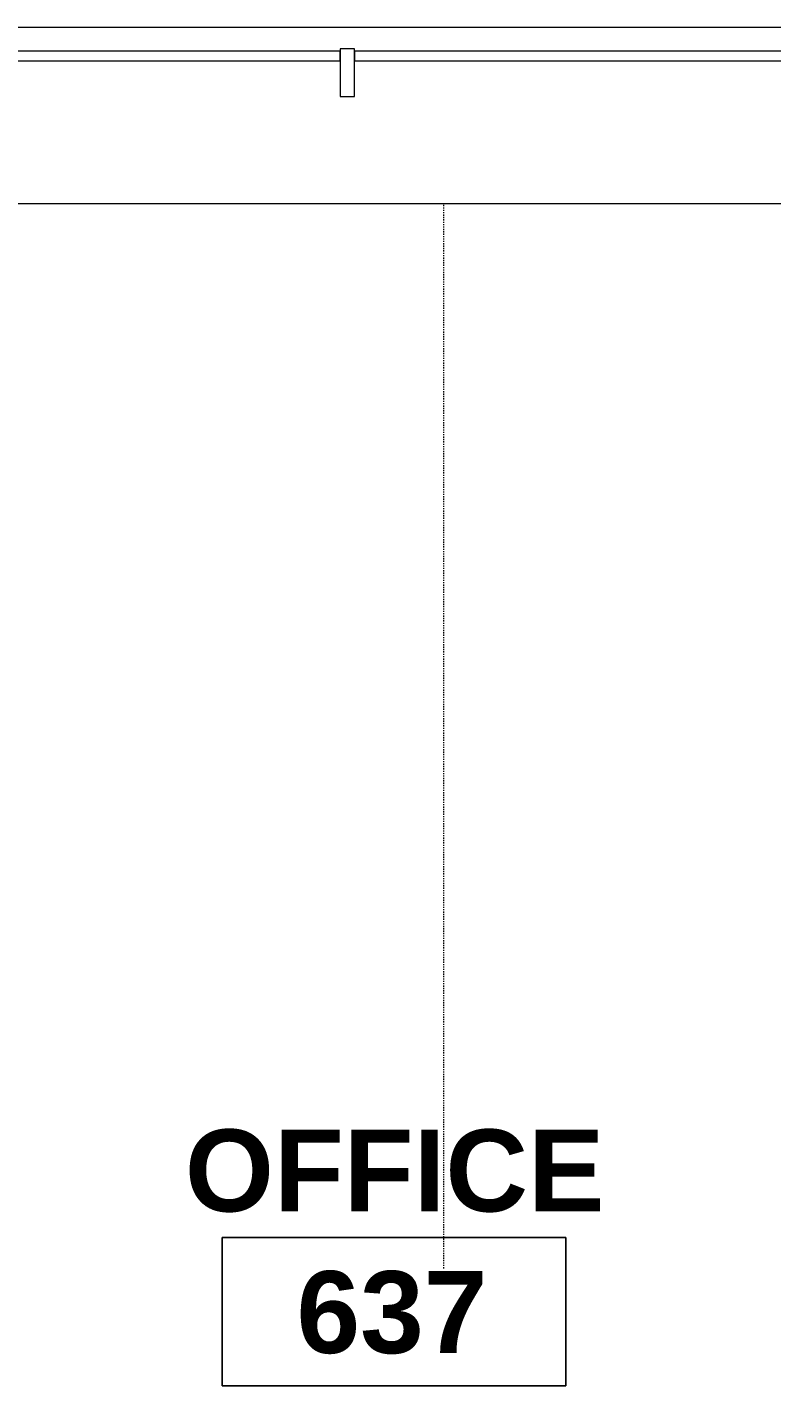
# Model space of a CAD drawing. Header units: inches. Extents: x -1180 to 2011, y -268 to 2143.
# Drawn here: x 389.2 to 467.3, y 2000.3 to 2142.6 of the extents above; entities that cross this region are included whole.
import ezdxf

# ---------------------------------------------------------------- set-up
doc = ezdxf.new("R2010")
doc.units = ezdxf.units.IN
doc.header["$MEASUREMENT"] = 0
doc.linetypes.add('Dash 1_8_', pattern=[0.25, 0.125, -0.125])
for name, color, linetype, lineweight in [('A-AREA-IDEN', 2, 'Continuous', 9), ('A-GLAZ-CURT', 52, 'Continuous', 9), ('A-GLAZ-CWMG', 51, 'Continuous', 13), ('A-WALL', 113, 'Continuous', 13), ('I-FURN', 30, 'Continuous', 9)]:
    doc.layers.add(name, color=color, linetype=linetype, lineweight=lineweight)
doc.styles.add('Swis721 Lt BT_B', font='', dxfattribs={"height": 8.583975})
doc.styles.get('Swis721 Lt BT_B').set_extended_font_data('Swis721 Lt BT', bold=True)

# ---------------------------------------------------------------- blocks, each defined once
blk = doc.blocks.new('System Panel - Glazed-4980337-6TH FLOOR POWER _ SIGNAL')
at = {"layer": 'A-GLAZ-CURT', "lineweight": 13}
for p, q in [((29.25, 1.75), (-29.25, 1.75)), ((-29.25, 1.75), (-29.25, 0.75)), ((29.25, 0.75), (29.25, 1.75)), ((-29.25, 0.75), (29.25, 0.75))]:
    blk.add_line(p, q, dxfattribs=at)
blk = doc.blocks.new('Rectangular Mullion - 1_5_ x 2_5_ rectangular-4980335-6TH FLOOR POWER _ SIGNAL')
at = {"layer": 'A-GLAZ-CWMG', "lineweight": 20}
for p, q in [((-0.75, 3), (0.75, 3)), ((-0.75, -2), (-0.75, 3)), ((0.75, 3), (0.75, -2)), ((0.75, -2), (-0.75, -2))]:
    blk.add_line(p, q, dxfattribs=at)
blk = doc.blocks.new('Zira Wksta 12 - Type 1-V133-6TH FLOOR POWER _ SIGNAL')
at = {"layer": 'I-FURN', "linetype": 'Dash 1_8_'}
blk.add_line((-108, -12), (-108, 99.5), dxfattribs=at)
blk = doc.blocks.new('Room Tag - Room Name and Number-3379422-6TH FLOOR POWER _ SIGNAL')
at = {"layer": 'A-AREA-IDEN'}
for p, q in [((-0.1881, -0.1636), (-0.1881, -0.0018)), ((-0.1881, -0.0018), (0.1869, -0.0018)), ((0.1869, -0.0018), (-0.1881, -0.0018)), ((-0.1881, -0.0018), (-0.1881, -0.1636)), ((0.1869, -0.0018), (0.1869, -0.1636)), ((0.1869, -0.1636), (0.1869, -0.0018)), ((0.1869, -0.1636), (-0.1881, -0.1636)), ((-0.1881, -0.1636), (0.1869, -0.1636))]:
    blk.add_line(p, q, dxfattribs=at)

msp = doc.modelspace()

# ---------------------------------------------------------------- linework, layer by layer
at = {"layer": 'A-WALL', "lineweight": 9}
for p, q in [((-957.72, 2142.61), (1201.64, 2142.61)), ((540.92, 2124.11), (364.67, 2124.11))]:
    msp.add_line(p, q, dxfattribs=at)

# ---------------------------------------------------------------- block references
at = {"layer": 'A-AREA-IDEN', "xscale": 95.99999999999994, "yscale": 95.99999999999994, "zscale": 95.99999999999994}
msp.add_blockref('Room Tag - Room Name and Number-3379422-6TH FLOOR POWER _ SIGNAL', (427.74, 2016.01), dxfattribs=at)
at = {"layer": 'A-GLAZ-CURT'}
for p in [(392.8, 2138.33), (452.8, 2138.33)]:
    msp.add_blockref('System Panel - Glazed-4980337-6TH FLOOR POWER _ SIGNAL', p, dxfattribs=at)
at = {"layer": 'A-GLAZ-CWMG', "lineweight": 9, "extrusion": (0, 0, -1), "rotation": 180}
msp.add_blockref('Rectangular Mullion - 1_5_ x 2_5_ rectangular-4980335-6TH FLOOR POWER _ SIGNAL', (-422.8, 2138.33), dxfattribs=at)
at = {"layer": 'I-FURN'}
msp.add_blockref('Zira Wksta 12 - Type 1-V133-6TH FLOOR POWER _ SIGNAL', (540.92, 2024.61), dxfattribs=at)

# ---------------------------------------------------------------- texts
at = {"layer": 'A-AREA-IDEN', "char_height": 8.584, "attachment_point": 2, "line_spacing_factor": 0.998538, "style": 'Swis721 Lt BT_B'}
for s, insert, width in [('OFFICE', (427.75, 2027.15), 49.572), ('637', (427.47, 2012.32), 23.004)]:
    msp.add_mtext(s, dxfattribs=dict(at, insert=insert, width=width))

doc.saveas('drawing.dxf')
